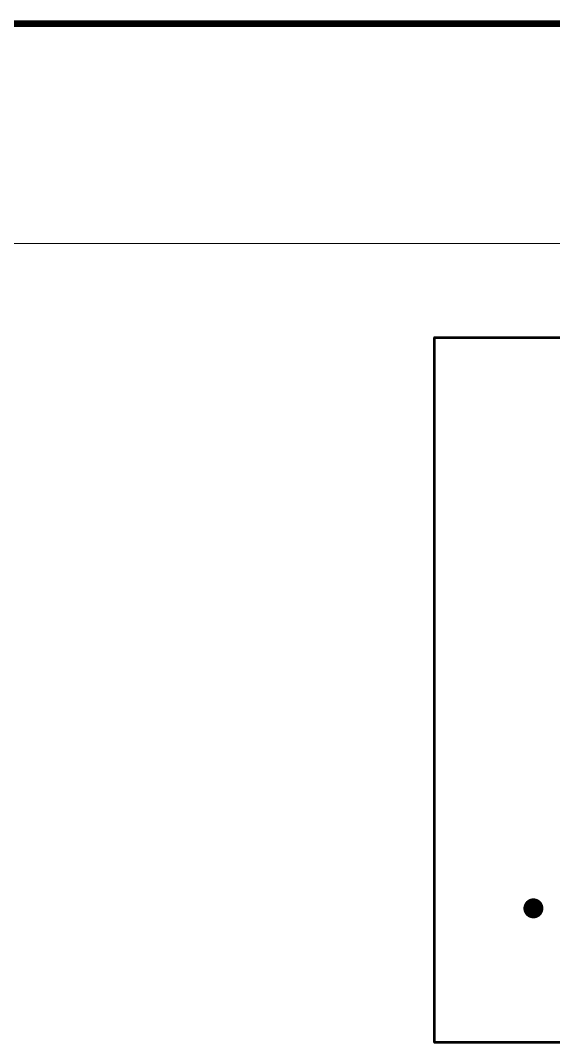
# Model space of a CAD drawing. Extents: x -68 to 70, y -45 to 46.
# Drawn here: x 5.7 to 16.36, y 23.16 to 43.63 of the extents above; entities that cross this region are included whole.
import ezdxf

# ---------------------------------------------------------------- set-up
doc = ezdxf.new("R2010")
doc.units = 0
for name, color, linetype in [('20', 31, 'CONTINUOUS'), ('21', 253, 'CONTINUOUS'), ('22', 253, 'CONTINUOUS'), ('40', 132, 'CONTINUOUS'), ('52', 253, 'CONTINUOUS')]:
    doc.layers.add(name, color=color, linetype=linetype)

msp = doc.modelspace()

# ---------------------------------------------------------------- linework, layer by layer
at = {"layer": '20'}
msp.add_line((60.536, 39.156), (-60.401, 39.183), dxfattribs=at)
at = {"layer": '20', "const_width": 0.13}
msp.add_lwpolyline([(60.695, 43.569), (-60.175, 43.569)], dxfattribs=at)
at = {"layer": '21', "const_width": 0.001}
for points in [[(-60.5, 39.2), (60.5, 39.2)], [(-60.5, 38.1), (60.5, 38.1)]]:
    msp.add_lwpolyline(points, dxfattribs=at)
at = {"layer": '22', "const_width": 0.2}
msp.add_lwpolyline([(15.96, 25.768, 1), (15.96, 25.968, 1), (15.96, 25.768)], format="xyb", dxfattribs=at)
at = {"layer": '40', "const_width": 0.05}
for points in [[(13.979, 23.188), (13.979, 37.288)], [(13.979, 37.288), (30.629, 37.288)], [(30.629, 23.188), (13.979, 23.188)]]:
    msp.add_lwpolyline(points, dxfattribs=at)
at = {"layer": '40', "const_width": 0.025}
for points in [[(13.9915, 37.288, 1), (13.9665, 37.288)], [(13.979, 37.3005, 1), (13.979, 37.2755)], [(13.979, 23.2005, 1), (13.979, 23.1755)], [(13.9665, 23.188, 1), (13.9915, 23.188)]]:
    msp.add_lwpolyline(points, format="xyb", dxfattribs=at)
at = {"layer": '52', "const_width": 0.2}
msp.add_lwpolyline([(15.96, 25.768, 1), (15.96, 25.968, 1), (15.96, 25.768)], format="xyb", dxfattribs=at)

doc.saveas('drawing.dxf')
